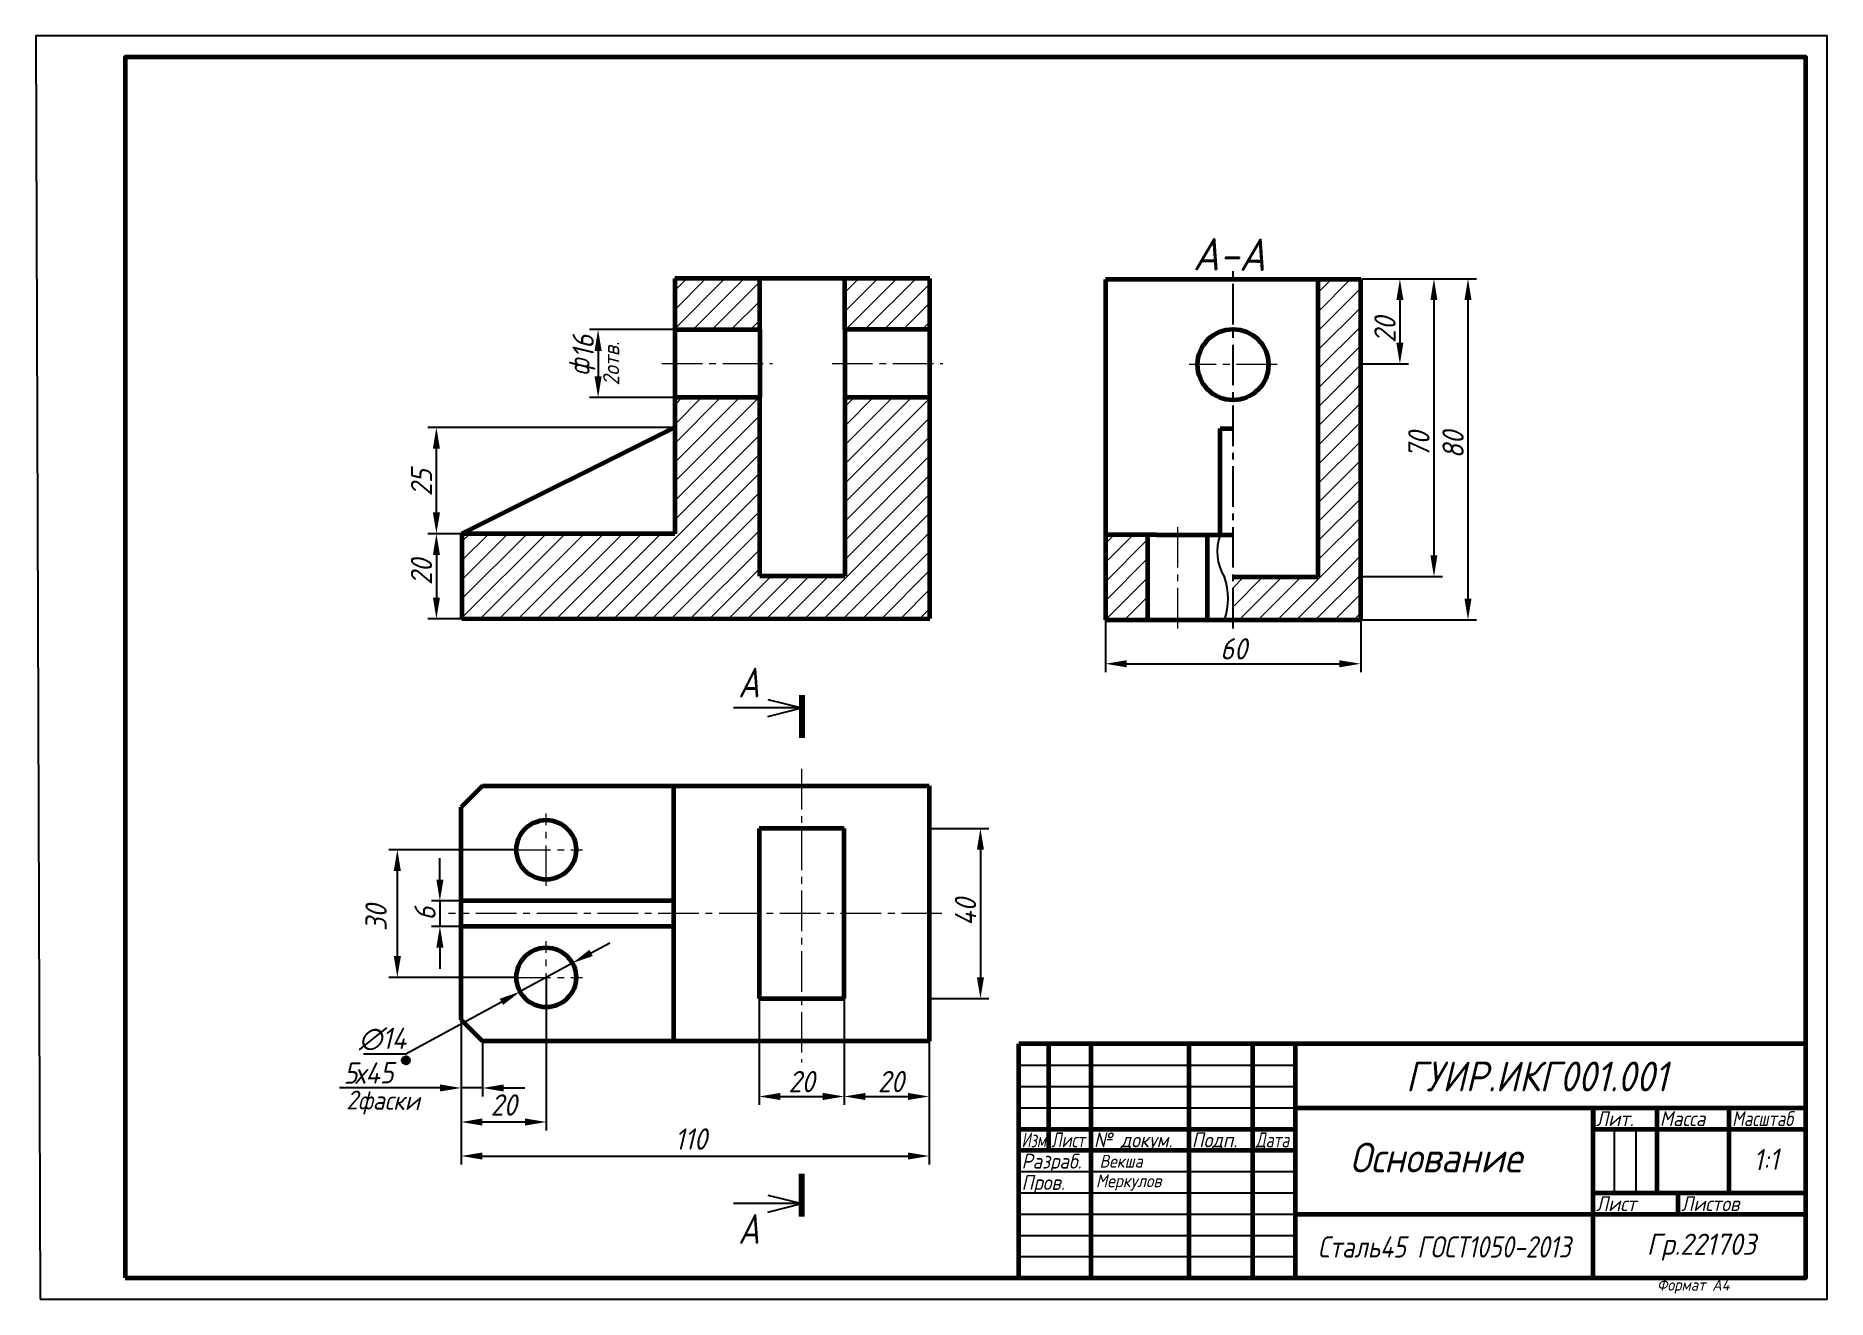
# Model space of a CAD drawing. Header units: millimetres. Extents: x -1 to 420, y 0 to 297.
import ezdxf
from ezdxf.enums import TextEntityAlignment as Align

# ---------------------------------------------------------------- set-up
doc = ezdxf.new("R2010")
doc.units = ezdxf.units.MM
doc.header["$LTSCALE"] = 0.5
doc.linetypes.add('осевая2', pattern=[28.575, 19.05, -3.175, 3.175, -3.175])
doc.layers.get('0').update_dxf_attribs({"lineweight": 60})
doc.layers.get('Defpoints').update_dxf_attribs({"color": 5})
doc.layers.add('3-размеры', color=7, linetype='Continuous')
doc.layers.add('4-текст', color=7, linetype='Continuous', true_color=0x00ad00)
doc.styles.get("Standard").update_dxf_attribs({"font": 'isocpeui.ttf', "width": 0.9})
doc.dimstyles.new('Standart', dxfattribs={"dimtxt": 5, "dimasz": 5, "dimexe": 2, "dimexo": 0, "dimgap": 1, "dimtad": 1, "dimtoh": 1, "dimdec": 0, "dimtxsty": 'Standard', "dimcen": 2.5, "dimadec": 0, "dimazin": 0, "dimtfac": 1, "dimtdec": 0, "dimtmove": 0, "dimatfit": 3, "dimldrblk": 'DOTSMALL', "dimfxl": 1, "dimarcsym": 0})
pattern_1 = [(45, (49.142, -20.058), (-2.245064, 2.245064), [])]
pattern_2 = [(45, (70.371, -20.3048), (-2.245064, 2.245064), [])]

# ---------------------------------------------------------------- blocks, each defined once
blk = doc.blocks.new('*D2')
at = {"layer": '3-размеры', "color": 0, "lineweight": -2, "transparency": 16777216}
for p, q in [((98.96, 65.65), (98.96, 31.65)), ((208.96, 60.65), (208.96, 31.65)), ((103.96, 33.65), (203.96, 33.65))]:
    blk.add_line(p, q, dxfattribs=at)
at = {"layer": '3-размеры', "color": 0, "lineweight": -3, "transparency": 16777216}
for points in [[(103.96, 34.49), (103.96, 32.82), (98.96, 33.65)], [(203.96, 34.49), (203.96, 32.82), (208.96, 33.65)]]:
    blk.add_solid(points, dxfattribs=at)
at = {"layer": 'Defpoints', "color": 0, "lineweight": -3, "transparency": 16777216}
for p in [(98.96, 65.65), (208.96, 60.65), (208.96, 33.65)]:
    blk.add_point(p, dxfattribs=at)
at = {"layer": '3-размеры', "color": 0, "lineweight": 20, "transparency": 16777216, "insert": (152.96, 37.65), "char_height": 5, "attachment_point": 5}
blk.add_mtext('110', dxfattribs=at)
blk = doc.blocks.new('_DotSmall')
at = {"color": 0, "linetype": 'ByBlock', "const_width": 0.5}
blk.add_lwpolyline([(-0.0625, 0, 1), (0.0625, 0, 1)], format="xyb", close=True, dxfattribs=at)
blk = doc.blocks.new('*D3')
at = {"layer": '3-размеры', "color": 0, "lineweight": -2, "transparency": 16777216}
for p, q in [((118.96, 75.65), (118.96, 39.65)), ((98.96, 65.65), (98.96, 39.65)), ((113.96, 41.65), (103.96, 41.65))]:
    blk.add_line(p, q, dxfattribs=at)
at = {"layer": '3-размеры', "color": 0, "lineweight": -3, "transparency": 16777216}
for points in [[(103.96, 42.49), (103.96, 40.82), (98.96, 41.65)], [(113.96, 42.49), (113.96, 40.82), (118.96, 41.65)]]:
    blk.add_solid(points, dxfattribs=at)
at = {"layer": 'Defpoints', "color": 0, "lineweight": -3, "transparency": 16777216}
for p in [(118.96, 75.65), (98.96, 65.65), (98.96, 41.65)]:
    blk.add_point(p, dxfattribs=at)
at = {"layer": '3-размеры', "color": 0, "lineweight": 20, "transparency": 16777216, "insert": (108.96, 45.65), "char_height": 5, "attachment_point": 5}
blk.add_mtext('20', dxfattribs=at)
blk = doc.blocks.new('*D6')
at = {"layer": '3-размеры', "color": 0, "lineweight": -2, "transparency": 16777216}
for p, q in [((93.96, 98.65), (93.96, 103.65)), ((98.96, 93.65), (91.96, 93.65)), ((93.96, 93.65), (93.96, 87.65)), ((98.96, 87.65), (91.96, 87.65)), ((93.96, 82.65), (93.96, 77.65))]:
    blk.add_line(p, q, dxfattribs=at)
at = {"layer": '3-размеры', "color": 0, "lineweight": -3, "transparency": 16777216}
for points in [[(93.13, 98.65), (94.8, 98.65), (93.96, 93.65)], [(93.13, 82.65), (94.8, 82.65), (93.96, 87.65)]]:
    blk.add_solid(points, dxfattribs=at)
at = {"layer": 'Defpoints', "color": 0, "lineweight": -3, "transparency": 16777216}
for p in [(98.96, 93.65), (93.96, 87.65), (98.96, 87.65)]:
    blk.add_point(p, dxfattribs=at)
at = {"layer": '3-размеры', "color": 0, "lineweight": 20, "transparency": 16777216, "insert": (90.46, 90.65), "char_height": 5, "attachment_point": 5, "rotation": 90}
blk.add_mtext('6', dxfattribs=at)
blk = doc.blocks.new('*D7')
at = {"layer": '3-размеры', "color": 0, "lineweight": -2, "transparency": 16777216}
for p, q in [((168.96, 70.65), (168.96, 45.65)), ((188.96, 70.65), (188.96, 45.65)), ((173.96, 47.65), (183.96, 47.65))]:
    blk.add_line(p, q, dxfattribs=at)
at = {"layer": '3-размеры', "color": 0, "lineweight": -3, "transparency": 16777216}
for points in [[(173.96, 48.49), (173.96, 46.82), (168.96, 47.65)], [(183.96, 48.49), (183.96, 46.82), (188.96, 47.65)]]:
    blk.add_solid(points, dxfattribs=at)
at = {"layer": 'Defpoints', "color": 0, "lineweight": -3, "transparency": 16777216}
for p in [(168.96, 70.65), (188.96, 70.65), (188.96, 47.65)]:
    blk.add_point(p, dxfattribs=at)
at = {"layer": '3-размеры', "color": 0, "lineweight": 20, "transparency": 16777216, "insert": (178.96, 51.15), "char_height": 5, "attachment_point": 5}
blk.add_mtext('20', dxfattribs=at)
blk = doc.blocks.new('*D8')
at = {"layer": '3-размеры', "color": 0, "lineweight": -2, "transparency": 16777216}
for p, q in [((188.96, 60.65), (188.96, 45.65)), ((208.96, 60.65), (208.96, 45.65)), ((193.96, 47.65), (203.96, 47.65))]:
    blk.add_line(p, q, dxfattribs=at)
at = {"layer": '3-размеры', "color": 0, "lineweight": -3, "transparency": 16777216}
for points in [[(193.96, 48.49), (193.96, 46.82), (188.96, 47.65)], [(203.96, 48.49), (203.96, 46.82), (208.96, 47.65)]]:
    blk.add_solid(points, dxfattribs=at)
at = {"layer": 'Defpoints', "color": 0, "lineweight": -3, "transparency": 16777216}
for p in [(188.96, 60.65), (208.96, 60.65), (208.96, 47.65)]:
    blk.add_point(p, dxfattribs=at)
at = {"layer": '3-размеры', "color": 0, "lineweight": 20, "transparency": 16777216, "insert": (199.96, 51.15), "char_height": 5, "attachment_point": 5}
blk.add_mtext('20', dxfattribs=at)
blk = doc.blocks.new('*D9')
at = {"layer": '3-размеры', "color": 0, "lineweight": -2, "transparency": 16777216}
for p, q in [((99.14, 179.94), (91.14, 179.94)), ((93.14, 174.94), (93.14, 164.94)), ((99.14, 159.94), (91.14, 159.94))]:
    blk.add_line(p, q, dxfattribs=at)
at = {"layer": '3-размеры', "color": 0, "lineweight": -3, "transparency": 16777216}
for points in [[(92.31, 174.94), (93.98, 174.94), (93.14, 179.94)], [(92.31, 164.94), (93.98, 164.94), (93.14, 159.94)]]:
    blk.add_solid(points, dxfattribs=at)
at = {"layer": 'Defpoints', "color": 0, "lineweight": -3, "transparency": 16777216}
for p in [(99.14, 179.94), (93.14, 159.94), (99.14, 159.94)]:
    blk.add_point(p, dxfattribs=at)
at = {"layer": '3-размеры', "color": 0, "lineweight": 20, "transparency": 16777216, "insert": (89.64, 170.94), "char_height": 5, "attachment_point": 5, "rotation": 90}
blk.add_mtext('20', dxfattribs=at)
blk = doc.blocks.new('*D10')
at = {"layer": '3-размеры', "color": 0, "lineweight": -2, "transparency": 16777216}
for p, q in [((149.14, 204.94), (91.14, 204.94)), ((93.14, 184.94), (93.14, 199.94)), ((99.14, 179.94), (91.14, 179.94))]:
    blk.add_line(p, q, dxfattribs=at)
at = {"layer": '3-размеры', "color": 0, "lineweight": -3, "transparency": 16777216}
for points in [[(92.31, 199.94), (93.98, 199.94), (93.14, 204.94)], [(92.31, 184.94), (93.98, 184.94), (93.14, 179.94)]]:
    blk.add_solid(points, dxfattribs=at)
at = {"layer": 'Defpoints', "color": 0, "lineweight": -3, "transparency": 16777216}
for p in [(93.14, 204.94), (149.14, 204.94), (99.14, 179.94)]:
    blk.add_point(p, dxfattribs=at)
at = {"layer": '3-размеры', "color": 0, "lineweight": 20, "transparency": 16777216, "insert": (89.64, 191.94), "char_height": 5, "attachment_point": 5, "rotation": 90}
blk.add_mtext('25', dxfattribs=at)
blk = doc.blocks.new('*D11')
at = {"layer": '3-размеры', "color": 0, "lineweight": -2, "transparency": 16777216}
for p, q in [((310.58, 239.86), (329.58, 239.86)), ((327.58, 234.86), (327.58, 174.86)), ((310.58, 169.86), (329.58, 169.86))]:
    blk.add_line(p, q, dxfattribs=at)
at = {"layer": '3-размеры', "color": 0, "lineweight": -3, "transparency": 16777216}
for points in [[(326.75, 234.86), (328.41, 234.86), (327.58, 239.86)], [(326.75, 174.86), (328.41, 174.86), (327.58, 169.86)]]:
    blk.add_solid(points, dxfattribs=at)
at = {"layer": 'Defpoints', "color": 0, "lineweight": -3, "transparency": 16777216}
for p in [(310.58, 239.86), (310.58, 169.86), (327.58, 169.86)]:
    blk.add_point(p, dxfattribs=at)
at = {"layer": '3-размеры', "color": 0, "lineweight": 20, "transparency": 16777216, "insert": (324.05, 200.86), "char_height": 5, "attachment_point": 5, "rotation": 90}
blk.add_mtext('70', dxfattribs=at)
blk = doc.blocks.new('*D12')
at = {"layer": '3-размеры', "color": 0, "lineweight": -2, "transparency": 16777216}
for p, q in [((310.58, 239.86), (337.58, 239.86)), ((335.58, 234.86), (335.58, 164.71)), ((310.58, 159.71), (337.58, 159.71))]:
    blk.add_line(p, q, dxfattribs=at)
at = {"layer": '3-размеры', "color": 0, "lineweight": -3, "transparency": 16777216}
for points in [[(334.75, 234.86), (336.41, 234.86), (335.58, 239.86)], [(334.75, 164.71), (336.41, 164.71), (335.58, 159.71)]]:
    blk.add_solid(points, dxfattribs=at)
at = {"layer": 'Defpoints', "color": 0, "lineweight": -3, "transparency": 16777216}
for p in [(310.58, 239.86), (310.58, 159.71), (335.58, 159.71)]:
    blk.add_point(p, dxfattribs=at)
at = {"layer": '3-размеры', "color": 0, "lineweight": 20, "transparency": 16777216, "insert": (332.08, 200.86), "char_height": 5, "attachment_point": 5, "rotation": 90}
blk.add_mtext('80', dxfattribs=at)
blk = doc.blocks.new('*D13')
at = {"layer": '3-размеры', "color": 0, "lineweight": -2, "transparency": 16777216}
for p, q in [((129.5, 81.4), (133.89, 83.79)), ((125.11, 79.01), (112.82, 72.3)), ((85.96, 57.65), (108.43, 69.91)), ((76.02, 57.65), (85.96, 57.65))]:
    blk.add_line(p, q, dxfattribs=at)
at = {"layer": '3-размеры', "color": 0, "lineweight": -3, "transparency": 16777216}
for points in [[(129.1, 82.13), (129.9, 80.67), (125.11, 79.01)], [(108.03, 70.64), (108.83, 69.18), (112.82, 72.3)]]:
    blk.add_solid(points, dxfattribs=at)
at = {"layer": 'Defpoints', "color": 0, "lineweight": -3, "transparency": 16777216}
for p in [(125.11, 79.01), (112.82, 72.3)]:
    blk.add_point(p, dxfattribs=at)
at = {"layer": '3-размеры', "color": 0, "lineweight": 20, "transparency": 16777216, "insert": (80.49, 61.15), "char_height": 5, "attachment_point": 5}
blk.add_mtext('∅14', dxfattribs=at)
blk = doc.blocks.new('*D14')
at = {"layer": '3-размеры', "color": 0, "lineweight": -2, "transparency": 16777216}
for p, q in [((149.14, 227.94), (129.14, 227.94)), ((131.14, 222.94), (131.14, 216.94)), ((149.14, 211.94), (129.14, 211.94))]:
    blk.add_line(p, q, dxfattribs=at)
at = {"layer": '3-размеры', "color": 0, "lineweight": -3, "transparency": 16777216}
for points in [[(130.31, 222.94), (131.98, 222.94), (131.14, 227.94)], [(130.31, 216.94), (131.98, 216.94), (131.14, 211.94)]]:
    blk.add_solid(points, dxfattribs=at)
at = {"layer": 'Defpoints', "color": 0, "lineweight": -3, "transparency": 16777216}
for p in [(149.14, 227.94), (131.14, 211.94), (149.14, 211.94)]:
    blk.add_point(p, dxfattribs=at)
at = {"layer": '3-размеры', "color": 0, "lineweight": 20, "transparency": 16777216, "insert": (127.64, 223.94), "char_height": 5, "attachment_point": 5, "rotation": 90}
blk.add_mtext('16', dxfattribs=at)
blk = doc.blocks.new('*D15')
at = {"layer": '3-размеры', "color": 0, "lineweight": -2, "transparency": 16777216}
for p, q in [((98.96, 65.65), (98.96, 47.65)), ((103.96, 60.65), (103.96, 47.65)), ((93.96, 49.65), (70.38, 49.65)), ((103.96, 49.65), (98.96, 49.65)), ((108.96, 49.65), (113.96, 49.65))]:
    blk.add_line(p, q, dxfattribs=at)
at = {"layer": '3-размеры', "color": 0, "lineweight": -3, "transparency": 16777216}
for points in [[(93.96, 50.49), (93.96, 48.82), (98.96, 49.65)], [(108.96, 50.49), (108.96, 48.82), (103.96, 49.65)]]:
    blk.add_solid(points, dxfattribs=at)
at = {"layer": 'Defpoints', "color": 0, "lineweight": -3, "transparency": 16777216}
for p in [(98.96, 65.65), (103.96, 60.65), (103.96, 49.65)]:
    blk.add_point(p, dxfattribs=at)
at = {"layer": '3-размеры', "color": 0, "lineweight": 20, "transparency": 16777216, "insert": (72.96, 53.15), "char_height": 5, "attachment_point": 5}
blk.add_mtext('5', dxfattribs=at)
blk = doc.blocks.new('*D16')
at = {"layer": '3-размеры', "color": 0, "lineweight": -2, "transparency": 16777216}
for p, q in [((310.58, 239.86), (321.58, 239.86)), ((319.58, 234.86), (319.58, 224.86)), ((310.58, 219.86), (321.58, 219.86))]:
    blk.add_line(p, q, dxfattribs=at)
at = {"layer": '3-размеры', "color": 0, "lineweight": -3, "transparency": 16777216}
for points in [[(318.75, 234.86), (320.41, 234.86), (319.58, 239.86)], [(318.75, 224.86), (320.41, 224.86), (319.58, 219.86)]]:
    blk.add_solid(points, dxfattribs=at)
at = {"layer": 'Defpoints', "color": 0, "lineweight": -3, "transparency": 16777216}
for p in [(310.58, 239.86), (310.58, 219.86), (319.58, 219.86)]:
    blk.add_point(p, dxfattribs=at)
at = {"layer": '3-размеры', "color": 0, "lineweight": -3, "transparency": 16777216, "insert": (316.08, 227.86), "char_height": 5, "attachment_point": 5, "rotation": 90}
blk.add_mtext('20', dxfattribs=at)
blk = doc.blocks.new('*D17')
at = {"layer": '3-размеры', "color": 0, "lineweight": -2, "transparency": 16777216}
for p, q in [((111.96, 105.65), (81.96, 105.65)), ((83.96, 100.65), (83.96, 80.65)), ((111.96, 75.65), (81.96, 75.65))]:
    blk.add_line(p, q, dxfattribs=at)
at = {"layer": '3-размеры', "color": 0, "lineweight": -3, "transparency": 16777216}
for points in [[(83.13, 100.65), (84.8, 100.65), (83.96, 105.65)], [(83.13, 80.65), (84.8, 80.65), (83.96, 75.65)]]:
    blk.add_solid(points, dxfattribs=at)
at = {"layer": 'Defpoints', "color": 0, "lineweight": -3, "transparency": 16777216}
for p in [(111.96, 105.65), (83.96, 75.65), (111.96, 75.65)]:
    blk.add_point(p, dxfattribs=at)
at = {"layer": '3-размеры', "color": 0, "lineweight": -3, "transparency": 16777216, "insert": (78.96, 89.65), "char_height": 5, "attachment_point": 5, "rotation": 90}
blk.add_mtext('30', dxfattribs=at)
blk = doc.blocks.new('*D18')
at = {"layer": '3-размеры', "color": 0, "lineweight": -2, "transparency": 16777216}
for p, q in [((250.37, 159.7), (250.37, 147.38)), ((310.37, 159.7), (310.37, 147.38)), ((255.37, 149.38), (305.37, 149.38))]:
    blk.add_line(p, q, dxfattribs=at)
at = {"layer": '3-размеры', "color": 0, "lineweight": -3, "transparency": 16777216}
for points in [[(255.37, 150.21), (255.37, 148.54), (250.37, 149.38)], [(305.37, 150.21), (305.37, 148.54), (310.37, 149.38)]]:
    blk.add_solid(points, dxfattribs=at)
at = {"layer": 'Defpoints', "color": 0, "lineweight": -3, "transparency": 16777216}
for p in [(250.37, 159.7), (310.37, 159.7), (310.37, 149.38)]:
    blk.add_point(p, dxfattribs=at)
at = {"layer": '3-размеры', "color": 0, "lineweight": -3, "transparency": 16777216, "insert": (280.51, 152.88), "char_height": 5, "attachment_point": 5}
blk.add_mtext('60', dxfattribs=at)
blk = doc.blocks.new('*D20')
at = {"layer": '3-размеры', "color": 0, "lineweight": -2, "transparency": 16777216}
for p, q in [((208.96, 110.65), (223, 110.65)), ((221, 105.65), (221, 75.65)), ((208.96, 70.65), (223, 70.65))]:
    blk.add_line(p, q, dxfattribs=at)
at = {"layer": '3-размеры', "color": 0, "lineweight": -3, "transparency": 16777216}
for points in [[(220.17, 105.65), (221.83, 105.65), (221, 110.65)], [(220.17, 75.65), (221.83, 75.65), (221, 70.65)]]:
    blk.add_solid(points, dxfattribs=at)
at = {"layer": 'Defpoints', "color": 0, "lineweight": -3, "transparency": 16777216}
for p in [(208.96, 110.65), (208.96, 70.65), (221, 70.65)]:
    blk.add_point(p, dxfattribs=at)
at = {"layer": '3-размеры', "color": 0, "lineweight": -3, "transparency": 16777216, "insert": (217.5, 91), "char_height": 5, "attachment_point": 5, "rotation": 90}
blk.add_mtext('40', dxfattribs=at)
blk = doc.blocks.new('Vraz')
at = {"lineweight": -3}
for p, q in [((0, 0), (-16, 0)), ((-8, -2), (0, 0)), ((-7.99, 1.98), (0, 0))]:
    blk.add_line(p, q, dxfattribs=at)
at = {"lineweight": 100}
blk.add_line((0, 3), (0, -7), dxfattribs=at)
at = {"width": 0.8}
blk.add_text('A', height=7, dxfattribs=at).set_placement((-14.93, 2.46))
blk = doc.blocks.new('A$Cd282d678')
blk.add_blockref('Vraz', (16, 7))
blk = doc.blocks.new('Nraz')
at = {"lineweight": 100}
blk.add_line((0, -3), (0, 7), dxfattribs=at)
at = {"lineweight": -3}
for p, q in [((0, 0), (-16, 0)), ((-8, 2), (0, 0)), ((-7.99, -1.98), (0, 0))]:
    blk.add_line(p, q, dxfattribs=at)
at = {"width": 0.8}
blk.add_text('A', height=7, dxfattribs=at).set_placement((-14.93, -9.46))
blk = doc.blocks.new('A$Cc1423f14')
blk.add_blockref('Nraz', (16, 9.46))

msp = doc.modelspace()

# ---------------------------------------------------------------- hatches: boundary and pattern name
at = {"lineweight": 20, "true_color": 0x000000}
h = msp.add_hatch(dxfattribs=at)
h.set_pattern_fill('ANSI31', color=18)
h.set_pattern_definition(pattern_1)
h.paths.add_polyline_path([(169.14, 227.94), (169.14, 239.94), (149.14, 239.94), (149.14, 227.94)])
h = msp.add_hatch(dxfattribs=at)
h.set_pattern_fill('ANSI31', color=18)
h.set_pattern_definition(pattern_1)
h.paths.add_polyline_path([(189.14, 239.94), (189.14, 227.94), (209.14, 227.94), (209.14, 239.94)])
at = {"linetype": 'осевая2', "lineweight": 20, "true_color": 0x000000}
h = msp.add_hatch(dxfattribs=at)
h.set_pattern_fill('ANSI31', color=18)
h.set_pattern_definition(pattern_2)
h.paths.add_polyline_path([(300.37, 169.7), (280.37, 169.7), (280.37, 159.7), (310.37, 159.7), (310.37, 239.7), (300.37, 239.7)])
at = {"lineweight": 20, "true_color": 0x000000}
h = msp.add_hatch(dxfattribs=at)
h.set_pattern_fill('ANSI31', color=18)
h.set_pattern_definition(pattern_1)
h.paths.add_polyline_path([(99.14, 159.94), (209.14, 159.79), (209.14, 211.94), (189.14, 211.94), (189.14, 169.94), (169.14, 169.94), (169.14, 211.94), (149.14, 211.94), (149.14, 179.94), (99.14, 179.94)])
at = {"linetype": 'осевая2', "lineweight": 20, "true_color": 0x000000}
h = msp.add_hatch(dxfattribs=at)
h.set_pattern_fill('ANSI31', color=18)
h.set_pattern_definition(pattern_2)
h.paths.add_polyline_path([(260.37, 179.7), (250.37, 179.7), (250.37, 159.7), (260.37, 159.7)])

# ---------------------------------------------------------------- linework, layer by layer
at = {"color": 18, "linetype": 'осевая2', "lineweight": -3, "true_color": 0x000000}
msp.add_line((280.37, 157.7), (280.37, 241.7), dxfattribs=at)
at = {"color": 18, "lineweight": 60, "true_color": 0x000000}
for p, q in [((209.14, 239.94), (149.14, 239.94)), ((149.14, 239.94), (149.14, 179.94)), ((169.14, 227.94), (169.14, 239.94)), ((189.14, 227.94), (189.14, 239.94)), ((209.14, 159.99), (209.14, 239.94)), ((310.37, 239.7), (250.37, 239.7)), ((250.37, 239.7), (250.37, 159.7)), ((300.37, 169.7), (300.37, 239.7)), ((310.37, 159.7), (310.37, 239.7)), ((149.14, 227.94), (169.14, 227.94)), ((169.14, 227.94), (169.14, 211.94)), ((209.14, 227.94), (189.14, 227.94)), ((189.14, 227.94), (189.14, 211.94)), ((169.14, 211.94), (149.14, 211.94)), ((169.14, 169.94), (169.14, 211.94)), ((209.14, 211.94), (189.14, 211.94)), ((189.14, 211.94), (189.14, 169.94)), ((149.14, 204.94), (99.14, 179.94)), ((277.37, 179.7), (277.37, 204.7)), ((277.37, 204.7), (280.37, 204.7)), ((149.14, 179.94), (99.14, 179.94)), ((99.14, 179.94), (99.14, 159.94)), ((262.37, 179.7), (250.37, 179.7)), ((262.37, 179.7), (280.37, 179.7)), ((189.14, 169.94), (169.14, 169.94)), ((300.37, 169.7), (280.37, 169.7)), ((250.37, 159.7), (310.37, 159.7)), ((103.96, 120.65), (98.96, 115.65)), ((103.96, 120.65), (208.96, 120.65)), ((148.96, 60.65), (148.96, 120.65)), ((208.96, 120.65), (208.96, 60.65)), ((98.96, 65.65), (98.96, 115.65)), ((188.96, 110.65), (168.96, 110.65)), ((168.96, 110.65), (168.96, 70.65)), ((188.96, 70.65), (188.96, 110.65)), ((148.96, 93.65), (98.96, 93.65)), ((148.96, 87.65), (98.96, 87.65)), ((168.96, 70.65), (188.96, 70.65)), ((103.96, 60.65), (98.96, 65.65)), ((208.96, 60.65), (103.96, 60.65)), ((237, 60), (237, 35)), ((285, 5), (285, 60)), ((295, 60), (295, 5)), ((365, 5), (365, 45)), ((380, 45), (380, 25)), ((397, 25), (397, 45)), ((230, 40), (295, 40)), ((230, 35), (295, 35)), ((365, 25), (415, 25)), ((385, 20), (385, 25)), ((295, 20), (415, 20))]:
    msp.add_line(p, q, dxfattribs=at)
at = {"color": 18, "linetype": 'осевая2', "lineweight": 20, "true_color": 0x000000}
for p, q in [((290.7, 219.7), (270.04, 219.7)), ((267.37, 157.7), (267.37, 181.7)), ((178.96, 124.65), (178.96, 55.65)), ((118.96, 97.15), (118.96, 114.15)), ((110.46, 105.65), (127.46, 105.65)), ((211.96, 90.65), (95.96, 90.65)), ((118.96, 67.15), (118.96, 84.15)), ((110.46, 75.65), (127.46, 75.65))]:
    msp.add_line(p, q, dxfattribs=at)
at = {"color": 18, "linetype": 'ByBlock', "lineweight": 60, "true_color": 0x000000}
for p, q in [((260.37, 159.7), (260.37, 179.7)), ((274.37, 159.7), (274.37, 179.7))]:
    msp.add_line(p, q, dxfattribs=at)
at = {"lineweight": 60}
for p, q in [((415, 60), (230, 60)), ((230, 5), (230, 60)), ((247, 5), (247, 60)), ((270, 60), (270, 5)), ((295, 45), (415, 45)), ((365, 40), (415, 40))]:
    msp.add_line(p, q, dxfattribs=at)
at = {"color": 18, "lineweight": -3, "true_color": 0x000000}
for p, q in [((230, 55), (295, 55)), ((230, 50), (295, 50)), ((230, 45), (295, 45)), ((370, 25), (370, 40)), ((375, 40), (375, 25)), ((230, 30), (295, 30)), ((230, 25), (295, 25)), ((230, 20), (295, 20)), ((230, 15), (295, 15))]:
    msp.add_line(p, q, dxfattribs=at)
at = {"color": 18, "true_color": 0x000000}
msp.add_line((365, 45), (365, 40), dxfattribs=at)
at = {"lineweight": -3}
msp.add_line((230, 10), (295, 10), dxfattribs=at)
at = {"color": 18, "lineweight": 60, "true_color": 0x000000}
msp.add_lwpolyline([(20, 5), (415, 5), (415, 292), (20, 292)], close=True, dxfattribs=at)
at = {"color": 18, "linetype": 'ByBlock', "lineweight": 60, "true_color": 0x000000}
for centre, radius in [((280.37, 219.7), 8.33), ((118.96, 105.65), 7), ((118.96, 75.65), 7)]:
    msp.add_circle(centre, radius, dxfattribs=at)
at = {"layer": '3-размеры', "color": 18, "linetype": 'осевая2', "lineweight": 20, "true_color": 0x000000}
for p, q in [((146.14, 219.94), (172.14, 219.94)), ((146.14, 219.94), (172.14, 219.94)), ((186.14, 219.94), (212.14, 219.94))]:
    msp.add_line(p, q, dxfattribs=at)
at = {"layer": '3-размеры', "color": 18, "lineweight": 60, "true_color": 0x000000}
msp.add_line((99.14, 159.94), (209.14, 159.99), dxfattribs=at)
at = {"layer": '3-размеры', "color": 18, "lineweight": 80, "true_color": 0x000000}
msp.add_circle((85.96, 56.15), 0.5, dxfattribs=at)
at = {"layer": '3-размеры', "color": 18, "true_color": 0x000000}
for centre, radius, start, end in [((287.87, 175.7), 11.24, 159.1455, 212.2756), ((263.77, 164.7), 15.43, 341.0954, 18.9046)]:
    msp.add_arc(centre, radius, start, end, dxfattribs=at)
at = {"layer": 'Defpoints', "color": 18, "true_color": 0x000000}
msp.add_lwpolyline([(0, 0), (420, 0), (420, 297), (-1, 297)], close=True, dxfattribs=at)

# ---------------------------------------------------------------- block references
at = {"layer": '3-размеры', "color": 18, "lineweight": -3, "true_color": 0x000000}
for name, p in [('A$Cd282d678', (163, 132)), ('A$Cc1423f14', (163, 13))]:
    msp.add_blockref(name, p, dxfattribs=at)

# ---------------------------------------------------------------- texts
at = {"lineweight": -3, "width": 0.9}
msp.add_text('Формат А4', height=2.748, dxfattribs=at).set_placement((380, 2))
at = {"layer": '3-размеры', "color": 18, "lineweight": -3, "true_color": 0x000000, "width": 0.9}
for s, height, rotation, p in [('A-A', 7.639, 359.3097, (270.93, 241.88)), ('1:1', 5, 1.239, (402.7, 30.28)), ('Гр.221703', 5, 359.9307, (377.62, 10.44))]:
    msp.add_text(s, height=height, rotation=rotation, dxfattribs=at).set_placement(p)
at = {"layer": '3-размеры', "color": 18, "lineweight": 20, "true_color": 0x000000, "width": 0.9}
for s, height, p in [('2отв.', 3.792, (136.12, 214.79)), ('ф', 5, (129.14, 217.05))]:
    msp.add_text(s, height=height, rotation=90, dxfattribs=at).set_placement(p)
at = {"layer": '3-размеры', "lineweight": 20, "width": 0.9}
msp.add_text('х45', height=5, rotation=1.2189, dxfattribs=at).set_placement((73.97, 50.58))
at = {"layer": '3-размеры', "color": 18, "lineweight": -3, "true_color": 0x000000, "width": 0.9}
for s, height, p in [('ГУИР.ИКГ001.001', 7, (321, 48.86)), ('Векша', 3, (249, 30.93)), ('Основание', 7, (307.81, 29.79)), ('Меркулов', 3, (248.15, 26.33))]:
    msp.add_text(s, height=height, dxfattribs=at).set_placement(p)
at = {"layer": '3-размеры', "lineweight": 40, "width": 0.9}
msp.add_text('2фаски', height=4.414, rotation=359.3097, dxfattribs=at).set_placement((71.96, 44.65))
at = {"layer": '3-размеры', "color": 18, "lineweight": -3, "true_color": 0x000000, "width": 0.77039}
msp.add_text('Сталь45 ГОСТ1050-2013', height=5, dxfattribs=at).set_placement((300.31, 9.79), (359.74, 9.79), align=Align.FIT)
at = {"layer": '4-текст', "color": 18, "lineweight": -3, "true_color": 0x000000}
for s, width, p in [('Лит.', 0.9, (365.67, 40.7)), ('Масса', 0.9, (380.67, 40.7)), ('Изм.', 0.7, (230.67, 35.7)), ('Лист', 0.75, (237.67, 35.7)), ('№ докум.', 0.9, (247.67, 35.7)), ('Подп.', 0.9, (270.67, 35.7)), ('Дата', 0.75, (285.67, 35.7)), ('Разраб.', 0.9, (230.67, 30.7)), ('Пров.', 0.9, (230.67, 25.7)), ('Лист ', 0.9, (365.67, 20.7)), ('Листов  ', 0.9, (385.67, 20.7))]:
    msp.add_text(s, height=3.5, dxfattribs=dict(at, width=width)).set_placement(p)
at = {"layer": '4-текст', "color": 18, "lineweight": 30, "true_color": 0x000000, "width": 0.8}
msp.add_text('Масштаб', height=3.5, dxfattribs=at).set_placement((397.67, 40.7))

# ---------------------------------------------------------------- dimensions: what is measured, and where the dimension line sits
at = {"layer": '3-размеры', "color": 18, "lineweight": 20, "true_color": 0x000000}
for base, p1, p2, picture, middle in [((327.58, 169.86), (310.58, 239.86), (310.58, 169.86), '*D11', (327.58, 200.86)), ((335.58, 159.71), (310.58, 239.86), (310.58, 159.71), '*D12', (335.58, 200.86)), ((131.14, 211.94), (149.14, 227.94), (149.14, 211.94), '*D14', (131.14, 223.94)), ((93.14, 204.94), (99.14, 179.94), (149.14, 204.94), '*D10', (93.14, 191.94)), ((93.14, 159.94), (99.14, 179.94), (99.14, 159.94), '*D9', (93.14, 170.94)), ((93.96, 87.65), (98.96, 93.65), (98.96, 87.65), '*D6', (93.96, 90.65))]:
    dim = msp.add_linear_dim(base=base, p1=p1, p2=p2, angle=90, dimstyle='Standart', dxfattribs=at)
    dim.commit()
    dim.dimension.update_dxf_attribs({"geometry": picture, "text_midpoint": middle, "dimtype": 160})
at = {"layer": '3-размеры', "color": 18, "lineweight": -3, "true_color": 0x000000}
for base, p1, p2, picture, middle in [((319.58, 219.86), (310.58, 239.86), (310.58, 219.86), '*D16', (319.58, 227.86)), ((221, 70.65), (208.96, 110.65), (208.96, 70.65), '*D20', (221, 91))]:
    dim = msp.add_linear_dim(base=base, p1=p1, p2=p2, angle=90, dimstyle='Standart', dxfattribs=at)
    dim.commit()
    dim.dimension.update_dxf_attribs({"geometry": picture, "text_midpoint": middle, "dimtype": 160})
dim = msp.add_linear_dim(base=(310.37, 149.38), p1=(250.37, 159.7), p2=(310.37, 159.7), dimstyle='Standart', dxfattribs=at)
dim.commit()
dim.dimension.update_dxf_attribs({"geometry": '*D18', "text_midpoint": (280.51, 149.38), "dimtype": 160})
dim = msp.add_linear_dim(base=(83.96, 75.65), p1=(111.96, 105.65), p2=(111.96, 75.65), angle=90, dimstyle='Standart', override={"dimtmove": 2}, dxfattribs=at)
dim.commit()
dim.dimension.update_dxf_attribs({"geometry": '*D17', "text_midpoint": (78.96, 89.65), "dimtype": 160})
at = {"layer": '3-размеры', "lineweight": 20}
dim = msp.add_diameter_dim_2p(p1=(125.11, 79.01), p2=(112.82, 72.3), dimstyle='Standart', dxfattribs=at)
dim.commit()
dim.dimension.update_dxf_attribs({"geometry": '*D13', "text_midpoint": (80.49, 57.65), "dimtype": 163})
at = {"layer": '3-размеры', "color": 18, "lineweight": 20, "true_color": 0x000000}
for base, p1, p2, picture, middle in [((98.96, 41.65), (118.96, 75.65), (98.96, 65.65), '*D3', (108.96, 45.65)), ((208.96, 33.65), (98.96, 65.65), (208.96, 60.65), '*D2', (152.96, 37.65))]:
    dim = msp.add_linear_dim(base=base, p1=p1, p2=p2, dimstyle='Standart', override={"dimtmove": 2}, dxfattribs=at)
    dim.commit()
    dim.dimension.update_dxf_attribs({"geometry": picture, "text_midpoint": middle, "dimtype": 160})
for base, p1, p2, picture, middle in [((188.96, 47.65), (168.96, 70.65), (188.96, 70.65), '*D7', (178.96, 47.65)), ((208.96, 47.65), (188.96, 60.65), (208.96, 60.65), '*D8', (199.96, 47.65))]:
    dim = msp.add_linear_dim(base=base, p1=p1, p2=p2, dimstyle='Standart', dxfattribs=at)
    dim.commit()
    dim.dimension.update_dxf_attribs({"geometry": picture, "text_midpoint": middle, "dimtype": 160})
at = {"layer": '3-размеры', "lineweight": 20}
dim = msp.add_linear_dim(base=(103.96, 49.65), p1=(98.96, 65.65), p2=(103.96, 60.65), dimstyle='Standart', dxfattribs=at)
dim.commit()
dim.dimension.update_dxf_attribs({"geometry": '*D15', "text_midpoint": (72.96, 49.65), "dimtype": 160})

doc.saveas('drawing.dxf')
